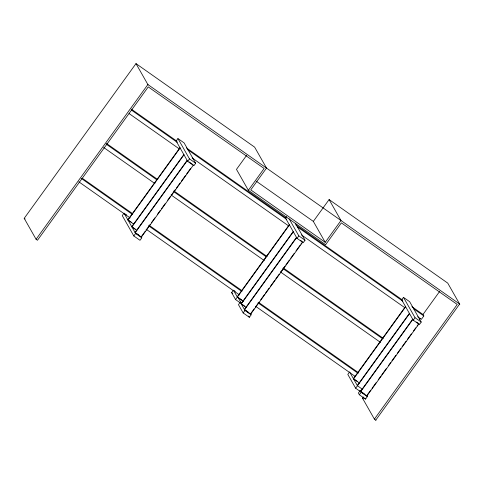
<?xml version="1.0" encoding="UTF-8"?>
<svg xmlns="http://www.w3.org/2000/svg" width="484" height="484" viewBox="0 0 484 484"><rect width="100%" height="100%" fill="white"/><g stroke="black" fill="none" stroke-linecap="round" stroke-linejoin="round"><path stroke-width="0.73" d="M375.959 420.39L374.398 419.114L457.235 304.46L341.371 222.876L325.611 244.692L248.365 190.309L264.125 168.486L148.261 86.908L37.48 240.252L36.088 239.271L24.2 218.344L135.992 63.61L254.638 147.148L266.527 168.075L250.76 189.891L325.224 242.321L340.984 220.504L329.096 199.577L313.336 221.394L325.224 242.321M36.088 239.271L147.88 84.537L459.631 304.043L375.79 420.094M124.049 213.135L122.264 215.61L133.814 235.95L139.997 240.3L141.782 237.819L141.213 236.821L145.188 231.322M177.937 138.551L176.146 141.025L187.701 161.366L193.878 165.716L195.669 163.241L184.114 142.901L177.937 138.551L189.486 158.891L195.669 163.241M179.945 147.717L127.849 219.821L131.557 222.434M180.096 147.983L128 220.087L133.566 224.001M131.745 226.675L183.841 154.571M183.993 154.838L131.896 226.942L136.839 230.426M135.036 232.471L187.133 160.361M187.278 160.627L135.187 232.737L141.364 237.087L193.461 164.977M133.814 235.95L135.605 233.469L124.4 213.74M187.701 161.366L189.486 158.891M146.071 230.1L150.046 224.6M151.371 222.767L154.898 217.879M157.548 214.212L160.198 210.546M161.523 208.713L165.056 203.824M167.706 200.158L170.35 196.492M171.233 195.27L175.208 189.77M176.533 187.937L180.066 183.049M181.391 181.216L185.36 175.716M186.685 173.877L190.66 168.378M246.55 155.443L236.476 169.382L248.365 190.309M240.5 303.026L235.557 299.548L231.612 292.602L233.403 290.128M286.57 216.536L285.493 218.018L297.049 238.358L303.226 242.708L305.017 240.233L295.325 223.178M289.293 224.709L237.196 296.813L243.379 301.163M235.557 299.548L289.444 224.975M241.492 303.069L240.258 302.197L238.467 304.672L243.168 312.942L249.345 317.292L251.136 314.818L250.561 313.814L254.094 308.925M241.093 303.668L293.189 231.564M293.34 231.83L241.244 303.934L246.187 307.419M244.384 309.464L296.48 237.354M296.632 237.62L244.535 309.73L250.712 314.08L302.809 241.97M243.168 312.942L244.952 310.462L240.258 302.197M297.049 238.358L298.834 235.883L289.148 218.822M255.419 307.092L258.952 302.204M260.719 299.759L264.694 294.26M265.571 293.038L269.104 288.149M270.429 286.316L274.845 280.206M275.729 278.984L279.262 274.095M280.587 272.262L284.997 266.152M285.881 264.929L289.414 260.041M290.739 258.208L294.272 253.32M296.039 250.875L300.007 245.376M300.891 244.154L301.774 242.932M349.605 371.948L347.814 374.422L355.655 388.228L359.981 391.278M403.487 297.364L401.696 299.838L413.251 320.178L419.428 324.528L421.219 322.054L409.664 301.714L403.487 297.364L415.036 317.704L421.219 322.054M353.399 378.633L405.495 306.529M405.646 306.789L353.55 378.899L359.733 383.249M357.295 385.488L409.391 313.384M355.655 388.228L409.543 313.65M361.403 391.417L360.169 390.546L358.378 393.02L359.364 394.756L365.547 399.112L367.338 396.632L366.763 395.634L370.738 390.134M360.586 391.284L412.683 319.174M412.834 319.44L360.737 391.544L366.914 395.9L419.011 323.79L416.536 322.048M359.364 394.756L361.155 392.282L360.169 390.546M413.251 320.178L415.036 317.704M374.398 419.114L362.51 398.187L363.393 396.971M419.35 319.513L420.233 318.297M422.877 314.636L439.617 291.459M411.866 306.644L422.992 314.479L423.827 315.949L421.37 319.355L417.662 316.748M372.063 388.301L376.038 382.802M378.246 379.746L380.896 376.08M381.773 374.858L386.19 368.748M388.398 365.692L390.606 362.637M391.931 360.804L395.906 355.298M397.225 353.465L400.758 348.577M402.083 346.744L406.058 341.244M407.383 339.411L411.358 333.912M413.56 330.856L415.768 327.801M417.093 325.968L417.976 324.746M329.096 199.577L447.742 283.116L459.8 304.339M256.103 181.101L313.336 221.394M131.321 109.112L177.047 141.31M186.316 147.838L285.808 217.885M295.694 224.848L402.597 300.122M131.539 110.152L177.265 142.344M187.774 149.744L286.643 219.361M297.146 226.754L402.815 301.157M413.324 308.556L423.827 315.949M129.077 113.552L179.134 148.8M192.112 157.935L288.506 225.81M301.484 234.946L404.684 307.606M298.834 235.883L305.017 240.233M189.135 161.934L192.844 164.542M300.334 240.233L302.191 241.534M106.504 143.464L157.79 179.576M173.859 190.89L267.168 256.587M283.237 267.9L383.34 338.389M106.105 144.063L156.774 179.746M174.077 191.924L266.152 256.756M282.837 268.505L382.324 338.558M103.643 147.469L154.934 183.581M170.997 194.895L264.312 260.598M280.375 271.911L380.484 342.394M82.304 178.251L132.356 213.492M149.042 225.242L241.734 290.503M258.42 302.252L357.906 372.305M81.288 178.414L132.574 214.527M148.642 225.84L241.952 291.543M258.02 302.857L358.124 373.339M125.289 214.007L126.524 214.872M234.02 290.563L235.254 291.435M78.825 181.821L130.117 217.933M146.18 229.247L239.489 294.95M255.558 306.257L355.667 376.746M231.612 292.602L232.846 293.473M354.022 379.069L357.107 381.247M237.348 297.079L242.914 300.994M132.362 227.111L135.453 229.289M241.71 304.103L244.801 306.281M362.389 389.233L357.446 385.754L349.95 372.553M135.653 232.907L138.745 235.079M245.001 309.899L248.092 312.071M361.203 391.713L364.295 393.891M135.605 233.469L141.782 237.819M244.952 310.462L251.136 314.818M361.155 392.282L367.338 396.632M362.51 398.187L363.436 398.84M24.2 218.344L25.126 218.998M364.888 397.951L365.547 399.112M135.992 63.61L148.043 84.833M238.152 297.587L241.377 303.268M248.619 316.022L249.345 317.292M233.748 290.733L237.341 297.067"/></g></svg>
